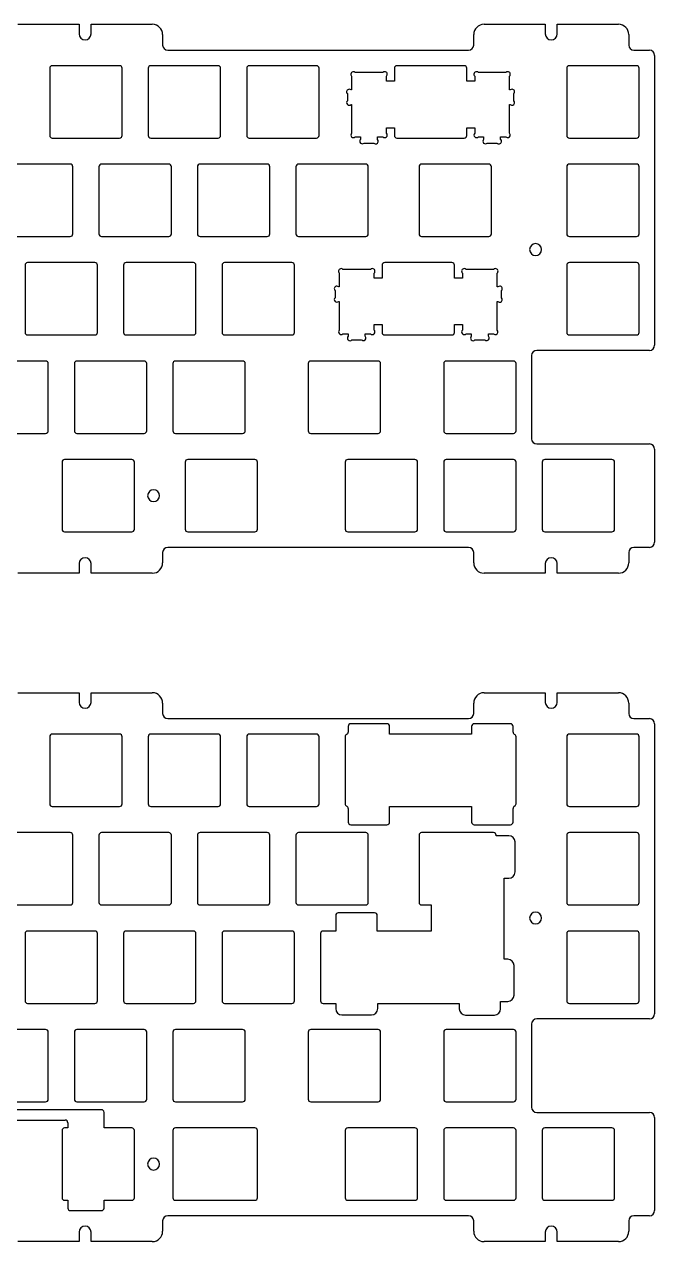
# Model space of a CAD drawing. Header units: millimetres. Extents: x 169 to 652, y 415 to 650.
# Drawn here: x 529.7 to 651.6, y 414.8 to 650.3 of the extents above; entities that cross this region are included whole.
import ezdxf

# ---------------------------------------------------------------- set-up
doc = ezdxf.new("R2010")
doc.units = ezdxf.units.MM

msp = doc.modelspace()

# ---------------------------------------------------------------- linework, layer by layer
at = {"color": 7, "linetype": 'Continuous', "lineweight": 25}
for p, q in [((528.45, 650.34), (540.3, 650.34)), ((540.3, 650.34), (540.3, 648.49)), ((542.6, 648.49), (542.6, 650.34)), ((542.6, 650.34), (554.45, 650.34)), ((618.62, 650.34), (630.47, 650.34)), ((630.47, 650.34), (630.47, 648.49)), ((632.77, 648.49), (632.77, 650.34)), ((632.77, 650.34), (644.62, 650.34)), ((556.45, 648.34), (556.45, 646.34)), ((616.62, 646.34), (616.62, 648.34)), ((646.62, 648.34), (646.62, 646.34)), ((557.45, 645.34), (615.62, 645.34)), ((647.62, 645.34), (650.62, 645.34)), ((651.62, 644.34), (651.62, 588.24)), ((534.61, 641.84), (534.61, 628.84)), ((548.11, 642.34), (535.11, 642.34)), ((548.61, 628.84), (548.61, 641.84)), ((553.66, 641.84), (553.66, 628.84)), ((567.16, 642.34), (554.16, 642.34)), ((567.66, 628.84), (567.66, 641.84)), ((572.71, 641.84), (572.71, 628.84)), ((586.21, 642.34), (573.21, 642.34)), ((586.71, 628.84), (586.71, 641.84)), ((599.05, 641.03), (593.71, 641.03)), ((601.28, 641.84), (601.28, 639.34)), ((614.78, 642.34), (601.78, 642.34)), ((615.28, 639.34), (615.28, 641.84)), ((622.85, 641.03), (617.51, 641.03)), ((634.62, 641.84), (634.62, 628.84)), ((648.12, 642.34), (635.12, 642.34)), ((648.62, 628.84), (648.62, 641.84)), ((593.01, 640.32), (593.01, 637.64)), ((599.76, 639.34), (599.76, 640.32)), ((601.28, 639.34), (599.76, 639.34)), ((616.81, 639.34), (615.28, 639.34)), ((616.81, 640.32), (616.81, 639.34)), ((623.56, 637.64), (623.56, 640.32)), ((592.18, 636.93), (592.18, 635.54)), ((593.01, 637.64), (592.89, 637.64)), ((623.67, 637.64), (623.56, 637.64)), ((624.38, 635.54), (624.38, 636.93)), ((592.89, 634.84), (593.01, 634.84)), ((593.01, 634.84), (593.01, 629.27)), ((623.56, 629.27), (623.56, 634.84)), ((623.56, 634.84), (623.67, 634.84)), ((599.76, 629.27), (599.76, 630.34)), ((599.76, 630.34), (601.28, 630.34)), ((601.28, 630.34), (601.28, 628.84)), ((615.28, 630.34), (616.81, 630.34)), ((615.28, 628.84), (615.28, 630.34)), ((616.81, 630.34), (616.81, 629.27)), ((535.11, 628.34), (548.11, 628.34)), ((554.16, 628.34), (567.16, 628.34)), ((573.21, 628.34), (586.21, 628.34)), ((593.71, 628.57), (594.73, 628.57)), ((594.73, 628.57), (594.73, 628.07)), ((595.44, 627.37), (597.32, 627.37)), ((598.03, 628.07), (598.03, 628.57)), ((598.03, 628.57), (599.05, 628.57)), ((601.78, 628.34), (614.78, 628.34)), ((617.51, 628.57), (618.53, 628.57)), ((618.53, 628.57), (618.53, 628.07)), ((619.24, 627.37), (621.12, 627.37)), ((621.83, 628.07), (621.83, 628.57)), ((621.83, 628.57), (622.85, 628.57)), ((635.12, 628.34), (648.12, 628.34)), ((538.58, 623.29), (525.58, 623.29)), ((539.08, 609.79), (539.08, 622.79)), ((544.13, 622.79), (544.13, 609.79)), ((557.63, 623.29), (544.63, 623.29)), ((558.13, 609.79), (558.13, 622.79)), ((563.18, 622.79), (563.18, 609.79)), ((576.68, 623.29), (563.68, 623.29)), ((577.18, 609.79), (577.18, 622.79)), ((582.23, 622.79), (582.23, 609.79)), ((595.73, 623.29), (582.73, 623.29)), ((596.23, 609.79), (596.23, 622.79)), ((606.04, 622.79), (606.04, 609.79)), ((619.54, 623.29), (606.54, 623.29)), ((620.04, 609.79), (620.04, 622.79)), ((634.62, 622.79), (634.62, 609.79)), ((648.12, 623.29), (635.12, 623.29)), ((648.62, 609.79), (648.62, 622.79)), ((525.58, 609.29), (538.58, 609.29)), ((544.63, 609.29), (557.63, 609.29)), ((563.68, 609.29), (576.68, 609.29)), ((582.73, 609.29), (595.73, 609.29)), ((606.54, 609.29), (619.54, 609.29)), ((635.12, 609.29), (648.12, 609.29)), ((529.84, 603.74), (529.84, 590.74)), ((543.34, 604.24), (530.34, 604.24)), ((543.84, 590.74), (543.84, 603.74)), ((548.89, 603.74), (548.89, 590.74)), ((562.39, 604.24), (549.39, 604.24)), ((562.89, 590.74), (562.89, 603.74)), ((567.94, 603.74), (567.94, 590.74)), ((581.44, 604.24), (568.44, 604.24)), ((581.94, 590.74), (581.94, 603.74)), ((598.9, 603.74), (598.9, 601.24)), ((612.4, 604.24), (599.4, 604.24)), ((612.9, 601.24), (612.9, 603.74)), ((634.62, 603.74), (634.62, 590.74)), ((648.12, 604.24), (635.12, 604.24)), ((648.62, 590.74), (648.62, 603.74)), ((590.62, 602.22), (590.62, 599.54)), ((596.67, 602.93), (591.33, 602.93)), ((597.37, 601.24), (597.37, 602.22)), ((598.9, 601.24), (597.37, 601.24)), ((614.42, 601.24), (612.9, 601.24)), ((614.42, 602.22), (614.42, 601.24)), ((620.47, 602.93), (615.13, 602.93)), ((621.17, 599.54), (621.17, 602.22)), ((589.8, 598.83), (589.8, 597.44)), ((590.62, 599.54), (590.51, 599.54)), ((621.29, 599.54), (621.17, 599.54)), ((622, 597.44), (622, 598.83)), ((590.51, 596.74), (590.62, 596.74)), ((590.62, 596.74), (590.62, 591.17)), ((621.17, 591.17), (621.17, 596.74)), ((621.17, 596.74), (621.29, 596.74)), ((597.37, 591.17), (597.37, 592.24)), ((597.37, 592.24), (598.9, 592.24)), ((598.9, 592.24), (598.9, 590.74)), ((612.9, 592.24), (614.42, 592.24)), ((612.9, 590.74), (612.9, 592.24)), ((614.42, 592.24), (614.42, 591.17)), ((530.34, 590.24), (543.34, 590.24)), ((549.39, 590.24), (562.39, 590.24)), ((568.44, 590.24), (581.44, 590.24)), ((591.33, 590.47), (592.35, 590.47)), ((592.35, 590.47), (592.35, 589.97)), ((593.06, 589.27), (594.94, 589.27)), ((595.65, 589.97), (595.65, 590.47)), ((595.65, 590.47), (596.67, 590.47)), ((599.4, 590.24), (612.4, 590.24)), ((615.13, 590.47), (616.15, 590.47)), ((616.15, 590.47), (616.15, 589.97)), ((616.86, 589.27), (618.74, 589.27)), ((619.45, 589.97), (619.45, 590.47)), ((619.45, 590.47), (620.47, 590.47)), ((635.12, 590.24), (648.12, 590.24)), ((650.62, 587.24), (628.81, 587.24)), ((533.82, 585.19), (520.82, 585.19)), ((534.32, 571.69), (534.32, 584.69)), ((539.37, 584.69), (539.37, 571.69)), ((552.87, 585.19), (539.87, 585.19)), ((553.37, 571.69), (553.37, 584.69)), ((558.42, 584.69), (558.42, 571.69)), ((571.92, 585.19), (558.92, 585.19)), ((572.42, 571.69), (572.42, 584.69)), ((584.61, 584.69), (584.61, 571.69)), ((598.11, 585.19), (585.11, 585.19)), ((598.61, 571.69), (598.61, 584.69)), ((610.81, 584.69), (610.81, 571.69)), ((624.31, 585.19), (611.31, 585.19)), ((624.81, 571.69), (624.81, 584.69)), ((627.81, 586.24), (627.81, 570.14)), ((520.82, 571.19), (533.82, 571.19)), ((539.87, 571.19), (552.87, 571.19)), ((558.92, 571.19), (571.92, 571.19)), ((585.11, 571.19), (598.11, 571.19)), ((611.31, 571.19), (624.31, 571.19)), ((628.81, 569.14), (650.62, 569.14)), ((651.62, 568.14), (651.62, 550.14)), ((536.99, 565.64), (536.99, 552.64)), ((550.49, 566.14), (537.49, 566.14)), ((550.99, 552.64), (550.99, 565.64)), ((560.8, 565.64), (560.8, 552.64)), ((574.3, 566.14), (561.3, 566.14)), ((574.8, 552.64), (574.8, 565.64)), ((591.76, 565.64), (591.76, 552.64)), ((605.26, 566.14), (592.26, 566.14)), ((605.76, 552.64), (605.76, 565.64)), ((610.81, 565.64), (610.81, 552.64)), ((624.31, 566.14), (611.31, 566.14)), ((624.81, 552.64), (624.81, 565.64)), ((629.86, 565.64), (629.86, 552.64)), ((643.36, 566.14), (630.36, 566.14)), ((643.86, 552.64), (643.86, 565.64)), ((537.49, 552.14), (550.49, 552.14)), ((561.3, 552.14), (574.3, 552.14)), ((592.26, 552.14), (605.26, 552.14)), ((611.31, 552.14), (624.31, 552.14)), ((630.36, 552.14), (643.36, 552.14)), ((615.62, 549.14), (557.45, 549.14)), ((650.62, 549.14), (647.62, 549.14)), ((556.45, 548.14), (556.45, 546.14)), ((616.62, 546.14), (616.62, 548.14)), ((646.62, 548.14), (646.62, 546.14)), ((540.3, 544.14), (528.45, 544.14)), ((540.3, 545.99), (540.3, 544.14)), ((542.6, 544.14), (542.6, 545.99)), ((554.45, 544.14), (542.6, 544.14)), ((630.47, 544.14), (618.62, 544.14)), ((630.47, 545.99), (630.47, 544.14)), ((632.77, 544.14), (632.77, 545.99)), ((644.62, 544.14), (632.77, 544.14))]:
    msp.add_line(p, q, dxfattribs=at)
at = {"color": 1, "linetype": 'Continuous', "lineweight": 25}
for p, q in [((528.45, 521), (540.3, 521)), ((540.3, 521), (540.3, 519.15)), ((542.6, 519.15), (542.6, 521)), ((542.6, 521), (554.45, 521)), ((618.62, 521), (630.47, 521)), ((630.47, 521), (630.47, 519.15)), ((632.77, 519.15), (632.77, 521)), ((632.77, 521), (644.62, 521)), ((556.45, 519), (556.45, 517)), ((616.62, 517), (616.62, 519)), ((646.62, 519), (646.62, 517)), ((557.45, 516), (615.62, 516)), ((647.62, 516), (650.62, 516)), ((592.34, 514.5), (592.34, 513.41)), ((599.84, 515), (592.84, 515)), ((600.34, 513), (600.34, 514.5)), ((616.22, 514.5), (616.22, 513)), ((623.72, 515), (616.72, 515)), ((624.22, 513.41), (624.22, 514.5)), ((651.62, 515), (651.62, 458.9)), ((534.61, 512.5), (534.61, 499.5)), ((548.11, 513), (535.11, 513)), ((548.61, 499.5), (548.61, 512.5)), ((553.66, 512.5), (553.66, 499.5)), ((567.16, 513), (554.16, 513)), ((567.66, 499.5), (567.66, 512.5)), ((572.71, 512.5), (572.71, 499.5)), ((586.21, 513), (573.21, 513)), ((586.71, 499.5), (586.71, 512.5)), ((591.76, 512.5), (591.76, 499.5)), ((616.22, 513), (600.34, 513)), ((624.81, 499.5), (624.81, 512.5)), ((634.62, 512.5), (634.62, 499.5)), ((648.12, 513), (635.12, 513)), ((648.62, 499.5), (648.62, 512.5)), ((535.11, 499), (548.11, 499)), ((554.16, 499), (567.16, 499)), ((573.21, 499), (586.21, 499)), ((592.34, 498.59), (592.34, 495.97)), ((600.34, 495.97), (600.34, 499)), ((600.34, 499), (616.22, 499)), ((616.22, 499), (616.22, 495.97)), ((624.22, 495.97), (624.22, 498.59)), ((635.12, 499), (648.12, 499)), ((592.84, 495.47), (599.84, 495.47)), ((616.72, 495.47), (623.72, 495.47)), ((538.58, 493.95), (525.58, 493.95)), ((539.08, 480.45), (539.08, 493.45)), ((544.13, 493.45), (544.13, 480.45)), ((557.63, 493.95), (544.63, 493.95)), ((558.13, 480.45), (558.13, 493.45)), ((563.18, 493.45), (563.18, 480.45)), ((576.68, 493.95), (563.68, 493.95)), ((577.18, 480.45), (577.18, 493.45)), ((582.23, 493.45), (582.23, 480.45)), ((595.73, 493.95), (582.73, 493.95)), ((596.23, 480.45), (596.23, 493.45)), ((606.04, 493.45), (606.04, 480.45)), ((620.47, 493.95), (606.54, 493.95)), ((620.97, 493.35), (620.97, 493.45)), ((623.41, 493.35), (620.97, 493.35)), ((634.62, 493.45), (634.62, 480.45)), ((648.12, 493.95), (635.12, 493.95)), ((648.62, 480.45), (648.62, 493.45)), ((624.61, 486.33), (624.61, 492.15)), ((622.5, 469.44), (622.5, 485.13)), ((622.5, 485.13), (623.41, 485.13)), ((525.58, 479.95), (538.58, 479.95)), ((544.63, 479.95), (557.63, 479.95)), ((563.68, 479.95), (576.68, 479.95)), ((582.73, 479.95), (595.73, 479.95)), ((597.46, 478.42), (590.43, 478.42)), ((606.54, 479.95), (608.37, 479.95)), ((608.37, 479.95), (608.37, 474.9)), ((635.12, 479.95), (648.12, 479.95)), ((589.93, 477.92), (589.93, 474.9)), ((597.96, 474.9), (597.96, 477.92)), ((529.84, 474.4), (529.84, 461.4)), ((543.34, 474.9), (530.34, 474.9)), ((543.84, 461.4), (543.84, 474.4)), ((548.89, 474.4), (548.89, 461.4)), ((562.39, 474.9), (549.39, 474.9)), ((562.89, 461.4), (562.89, 474.4)), ((567.94, 474.4), (567.94, 461.4)), ((581.44, 474.9), (568.44, 474.9)), ((581.94, 461.4), (581.94, 474.4)), ((586.99, 474.4), (586.99, 461.4)), ((589.93, 474.9), (587.49, 474.9)), ((608.37, 474.9), (597.96, 474.9)), ((634.62, 474.4), (634.62, 461.4)), ((648.12, 474.9), (635.12, 474.9)), ((648.62, 461.4), (648.62, 474.4)), ((623.22, 469.44), (622.5, 469.44)), ((624.42, 462.48), (624.42, 468.24)), ((530.34, 460.9), (543.34, 460.9)), ((549.39, 460.9), (562.39, 460.9)), ((568.44, 460.9), (581.44, 460.9)), ((587.49, 460.9), (589.93, 460.9)), ((589.93, 460.9), (589.93, 459.88)), ((598.05, 459.88), (598.05, 460.9)), ((598.05, 460.9), (613.83, 460.9)), ((613.83, 460.9), (613.83, 459.85)), ((621.83, 459.85), (621.83, 461.28)), ((621.83, 461.28), (623.22, 461.28)), ((635.12, 460.9), (648.12, 460.9)), ((591.13, 458.68), (596.85, 458.68)), ((615.03, 458.65), (620.63, 458.65)), ((650.62, 457.9), (628.81, 457.9)), ((533.82, 455.85), (520.82, 455.85)), ((534.32, 442.35), (534.32, 455.35)), ((539.37, 455.35), (539.37, 442.35)), ((552.87, 455.85), (539.87, 455.85)), ((553.37, 442.35), (553.37, 455.35)), ((558.42, 455.35), (558.42, 442.35)), ((571.92, 455.85), (558.92, 455.85)), ((572.42, 442.35), (572.42, 455.35)), ((584.61, 455.35), (584.61, 442.35)), ((598.11, 455.85), (585.11, 455.85)), ((598.61, 442.35), (598.61, 455.35)), ((610.81, 455.35), (610.81, 442.35)), ((624.31, 455.85), (611.31, 455.85)), ((624.81, 442.35), (624.81, 455.35)), ((627.81, 456.9), (627.81, 440.8)), ((520.82, 441.85), (533.82, 441.85)), ((539.87, 441.85), (552.87, 441.85)), ((558.92, 441.85), (571.92, 441.85)), ((585.11, 441.85), (598.11, 441.85)), ((611.31, 441.85), (624.31, 441.85)), ((544.61, 440.32), (419.05, 440.32)), ((527.05, 438.32), (537.61, 438.32)), ((545.11, 436.8), (545.11, 439.82)), ((628.81, 439.8), (650.62, 439.8)), ((651.62, 438.8), (651.62, 420.8)), ((536.99, 436.3), (536.99, 423.3)), ((538.11, 436.8), (537.49, 436.8)), ((538.11, 437.82), (538.11, 436.8)), ((550.49, 436.8), (545.11, 436.8)), ((550.99, 423.3), (550.99, 436.3)), ((558.42, 436.3), (558.42, 423.3)), ((574.3, 436.8), (558.92, 436.8)), ((574.8, 423.3), (574.8, 436.3)), ((591.76, 436.3), (591.76, 423.3)), ((605.26, 436.8), (592.26, 436.8)), ((605.76, 423.3), (605.76, 436.3)), ((610.81, 436.3), (610.81, 423.3)), ((624.31, 436.8), (611.31, 436.8)), ((624.81, 423.3), (624.81, 436.3)), ((629.86, 436.3), (629.86, 423.3)), ((643.36, 436.8), (630.36, 436.8)), ((643.86, 423.3), (643.86, 436.3)), ((537.49, 422.8), (538.11, 422.8)), ((538.11, 422.8), (538.11, 421.3)), ((545.11, 421.3), (545.11, 422.8)), ((545.11, 422.8), (550.49, 422.8)), ((558.92, 422.8), (574.3, 422.8)), ((592.26, 422.8), (605.26, 422.8)), ((611.31, 422.8), (624.31, 422.8)), ((630.36, 422.8), (643.36, 422.8)), ((538.61, 420.8), (544.61, 420.8)), ((615.62, 419.8), (557.45, 419.8)), ((650.62, 419.8), (647.62, 419.8)), ((556.45, 418.8), (556.45, 416.8)), ((616.62, 416.8), (616.62, 418.8)), ((646.62, 418.8), (646.62, 416.8)), ((540.3, 414.8), (528.45, 414.8)), ((540.3, 416.65), (540.3, 414.8)), ((542.6, 414.8), (542.6, 416.65)), ((554.45, 414.8), (542.6, 414.8)), ((630.47, 414.8), (618.62, 414.8)), ((630.47, 416.65), (630.47, 414.8)), ((632.77, 414.8), (632.77, 416.65)), ((644.62, 414.8), (632.77, 414.8))]:
    msp.add_line(p, q, dxfattribs=at)
at = {"color": 7, "linetype": 'Continuous', "lineweight": 25}
for centre, radius, start, end in [((554.45, 648.34), 2, 0, 90), ((618.62, 648.34), 2, 90, 180), ((644.62, 648.34), 2, 0, 90), ((541.45, 648.49), 1.15, 180, 0), ((631.62, 648.49), 1.15, 180, 0), ((557.45, 646.34), 1, 180, 270), ((615.62, 646.34), 1, 270, 0), ((647.62, 646.34), 1, 180, 270), ((650.62, 644.34), 1, 0, 90), ((535.11, 641.84), 0.5, 90, 180), ((548.11, 641.84), 0.5, 0, 90), ((554.16, 641.84), 0.5, 90, 180), ((567.16, 641.84), 0.5, 0, 90), ((573.21, 641.84), 0.5, 90, 180), ((586.21, 641.84), 0.5, 0, 90), ((593.36, 640.67), 0.5, 90, 225), ((593.36, 640.67), 0.5, 45, 90), ((599.4, 640.67), 0.5, 90, 135), ((599.4, 640.67), 0.5, 315, 90), ((601.78, 641.84), 0.5, 90, 180), ((614.78, 641.84), 0.5, 0, 90), ((617.16, 640.67), 0.5, 90, 225), ((617.16, 640.67), 0.5, 45, 90), ((623.2, 640.67), 0.5, 90, 135), ((623.2, 640.67), 0.5, 314.9838, 90), ((635.12, 641.84), 0.5, 90, 180), ((648.12, 641.84), 0.5, 0, 90), ((592.53, 637.28), 0.5, 90, 225), ((592.53, 637.28), 0.5, 45, 90), ((624.03, 637.28), 0.5, 90, 135), ((624.03, 637.28), 0.5, 314.9887, 90), ((592.53, 635.19), 0.5, 135, 315), ((624.03, 635.19), 0.5, 225, 45.0113), ((593.36, 628.92), 0.5, 135, 315), ((599.4, 628.92), 0.5, 225, 45), ((617.16, 628.92), 0.5, 135, 315), ((623.2, 628.92), 0.5, 225, 45.0162), ((535.11, 628.84), 0.5, 180, 270), ((548.11, 628.84), 0.5, 270, 0), ((554.16, 628.84), 0.5, 180, 270), ((567.16, 628.84), 0.5, 270, 0), ((573.21, 628.84), 0.5, 180, 270), ((586.21, 628.84), 0.5, 270, 0), ((595.08, 627.72), 0.5, 135, 315), ((597.68, 627.72), 0.5, 225, 45.0162), ((601.78, 628.84), 0.5, 180, 270), ((614.78, 628.84), 0.5, 270, 0), ((618.88, 627.72), 0.5, 135, 315), ((621.48, 627.72), 0.5, 225, 45.0162), ((635.12, 628.84), 0.5, 180, 270), ((648.12, 628.84), 0.5, 270, 0), ((538.58, 622.79), 0.5, 0, 90), ((544.63, 622.79), 0.5, 90, 180), ((557.63, 622.79), 0.5, 360, 90), ((563.68, 622.79), 0.5, 90, 180), ((576.68, 622.79), 0.5, 0, 90), ((582.73, 622.79), 0.5, 90, 180), ((595.73, 622.79), 0.5, 360, 90), ((606.54, 622.79), 0.5, 90, 180), ((619.54, 622.79), 0.5, 360, 90), ((635.12, 622.79), 0.5, 90, 180), ((648.12, 622.79), 0.5, 360, 90), ((538.58, 609.79), 0.5, 270, 360), ((544.63, 609.79), 0.5, 180, 270), ((557.63, 609.79), 0.5, 270, 0), ((563.68, 609.79), 0.5, 180, 270), ((576.68, 609.79), 0.5, 270, 360), ((582.73, 609.79), 0.5, 180, 270), ((595.73, 609.79), 0.5, 270, 0), ((606.54, 609.79), 0.5, 180, 270), ((619.54, 609.79), 0.5, 270, 0), ((628.59, 606.76), 1.15, 90, 270), ((628.59, 606.76), 1.15, 270, 90), ((635.12, 609.79), 0.5, 180, 270), ((648.12, 609.79), 0.5, 270, 0), ((530.34, 603.74), 0.5, 90, 180), ((543.34, 603.74), 0.5, 360, 90), ((549.39, 603.74), 0.5, 90, 180), ((562.39, 603.74), 0.5, 0, 90), ((568.44, 603.74), 0.5, 90, 180), ((581.44, 603.74), 0.5, 360, 90), ((590.98, 602.57), 0.5, 90, 225), ((590.98, 602.57), 0.5, 45, 90), ((597.02, 602.57), 0.5, 90, 135), ((597.02, 602.57), 0.5, 315, 90), ((599.4, 603.74), 0.5, 90, 180), ((612.4, 603.74), 0.5, 360, 90), ((614.78, 602.57), 0.5, 90, 225), ((614.78, 602.57), 0.5, 45, 90), ((620.82, 602.57), 0.5, 90, 135), ((620.82, 602.57), 0.5, 314.9838, 90), ((635.12, 603.74), 0.5, 90, 180), ((648.12, 603.74), 0.5, 360, 90), ((590.15, 599.18), 0.5, 90, 225), ((590.15, 599.18), 0.5, 45, 90), ((621.65, 599.18), 0.5, 90, 135), ((621.65, 599.18), 0.5, 314.9887, 90), ((590.15, 597.09), 0.5, 135, 315), ((621.65, 597.09), 0.5, 225, 45.0113), ((530.34, 590.74), 0.5, 180, 270), ((543.34, 590.74), 0.5, 270, 0), ((549.39, 590.74), 0.5, 180, 270), ((562.39, 590.74), 0.5, 270, 0), ((568.44, 590.74), 0.5, 180, 270), ((581.44, 590.74), 0.5, 270, 0), ((590.98, 590.82), 0.5, 135, 315), ((592.7, 589.62), 0.5, 135, 315), ((595.3, 589.62), 0.5, 225, 45.0162), ((597.02, 590.82), 0.5, 225, 45), ((599.4, 590.74), 0.5, 180, 270), ((612.4, 590.74), 0.5, 270, 0), ((614.78, 590.82), 0.5, 135, 315), ((616.5, 589.62), 0.5, 135, 315), ((619.1, 589.62), 0.5, 225, 45.0162), ((620.82, 590.82), 0.5, 225, 45.0162), ((635.12, 590.74), 0.5, 180, 270), ((648.12, 590.74), 0.5, 270, 0), ((628.81, 586.24), 1, 90, 180), ((650.62, 588.24), 1, 270, 0), ((533.82, 584.69), 0.5, 0, 90), ((539.87, 584.69), 0.5, 90, 180), ((552.87, 584.69), 0.5, 0, 90), ((558.92, 584.69), 0.5, 90, 180), ((571.92, 584.69), 0.5, 0, 90), ((585.11, 584.69), 0.5, 90, 180), ((598.11, 584.69), 0.5, 0, 90), ((611.31, 584.69), 0.5, 90, 180), ((624.31, 584.69), 0.5, 0, 90), ((533.82, 571.69), 0.5, 270, 0), ((539.87, 571.69), 0.5, 180, 270), ((552.87, 571.69), 0.5, 270, 0), ((558.92, 571.69), 0.5, 180, 270), ((571.92, 571.69), 0.5, 270, 0), ((585.11, 571.69), 0.5, 180, 270), ((598.11, 571.69), 0.5, 270, 0), ((611.31, 571.69), 0.5, 180, 270), ((624.31, 571.69), 0.5, 270, 0), ((628.81, 570.14), 1, 180, 270), ((650.62, 568.14), 1, 0, 90), ((537.49, 565.64), 0.5, 90, 180), ((550.49, 565.64), 0.5, 0, 90), ((561.3, 565.64), 0.5, 90, 180), ((574.3, 565.64), 0.5, 0, 90), ((592.26, 565.64), 0.5, 90, 180), ((605.26, 565.64), 0.5, 0, 90), ((611.31, 565.64), 0.5, 90, 180), ((624.31, 565.64), 0.5, 0, 90), ((630.36, 565.64), 0.5, 90, 180), ((643.36, 565.64), 0.5, 0, 90), ((554.7, 559.14), 1.15, 90, 270), ((554.7, 559.14), 1.15, 270, 90), ((537.49, 552.64), 0.5, 180, 270), ((550.49, 552.64), 0.5, 270, 0), ((561.3, 552.64), 0.5, 180, 270), ((574.3, 552.64), 0.5, 270, 0), ((592.26, 552.64), 0.5, 180, 270), ((605.26, 552.64), 0.5, 270, 0), ((611.31, 552.64), 0.5, 180, 270), ((624.31, 552.64), 0.5, 270, 0), ((630.36, 552.64), 0.5, 180, 270), ((643.36, 552.64), 0.5, 270, 0), ((557.45, 548.14), 1, 90, 180), ((615.62, 548.14), 1, 0, 90), ((647.62, 548.14), 1, 90, 180), ((650.62, 550.14), 1, 270, 0), ((541.45, 545.99), 1.15, 90, 180), ((541.45, 545.99), 1.15, 0, 90), ((631.62, 545.99), 1.15, 90, 180), ((631.62, 545.99), 1.15, 0, 90), ((554.45, 546.14), 2, 270, 0), ((618.62, 546.14), 2, 180, 270), ((644.62, 546.14), 2, 270, 0)]:
    msp.add_arc(centre, radius, start, end, dxfattribs=at)
at = {"color": 1, "linetype": 'Continuous', "lineweight": 25}
for centre, radius, start, end in [((554.45, 519), 2, 0, 90), ((618.62, 519), 2, 90, 180), ((644.62, 519), 2, 0, 90), ((541.45, 519.15), 1.15, 180, 0), ((631.62, 519.15), 1.15, 180, 0), ((557.45, 517), 1, 180, 270), ((615.62, 517), 1, 270, 0), ((647.62, 517), 1, 180, 270), ((650.62, 515), 1, 0, 90), ((592.84, 514.5), 0.5, 90, 180), ((599.84, 514.5), 0.5, 0, 90), ((616.72, 514.5), 0.5, 90, 180), ((623.72, 514.5), 0.5, 0, 90), ((535.11, 512.5), 0.5, 90, 180), ((548.11, 512.5), 0.5, 0, 90), ((554.16, 512.5), 0.5, 90, 180), ((567.16, 512.5), 0.5, 0, 90), ((573.21, 512.5), 0.5, 90, 180), ((586.21, 512.5), 0.5, 0, 90), ((592.26, 512.5), 0.5, 114.3934, 180), ((591.84, 513.41), 0.5, 294.3934, 360), ((624.72, 513.41), 0.5, 180, 245.6066), ((624.31, 512.5), 0.5, 0, 65.6066), ((635.12, 512.5), 0.5, 90, 180), ((648.12, 512.5), 0.5, 0, 90), ((535.11, 499.5), 0.5, 180, 270), ((548.11, 499.5), 0.5, 270, 0), ((554.16, 499.5), 0.5, 180, 270), ((567.16, 499.5), 0.5, 270, 0), ((573.21, 499.5), 0.5, 180, 270), ((586.21, 499.5), 0.5, 270, 0), ((592.26, 499.5), 0.5, 180, 245.6066), ((624.31, 499.5), 0.5, 294.3934, 0), ((635.12, 499.5), 0.5, 180, 270), ((648.12, 499.5), 0.5, 270, 0), ((591.84, 498.59), 0.5, 0, 65.6066), ((624.72, 498.59), 0.5, 114.3934, 180), ((592.84, 495.97), 0.5, 180, 270), ((599.84, 495.97), 0.5, 270, 0), ((616.72, 495.97), 0.5, 180, 270), ((623.72, 495.97), 0.5, 270, 0), ((538.58, 493.45), 0.5, 0, 90), ((544.63, 493.45), 0.5, 90, 180), ((557.63, 493.45), 0.5, 0, 90), ((563.68, 493.45), 0.5, 90, 180), ((576.68, 493.45), 0.5, 0, 90), ((582.73, 493.45), 0.5, 90, 180), ((595.73, 493.45), 0.5, 0, 90), ((606.54, 493.45), 0.5, 90, 180), ((620.47, 493.45), 0.5, 0, 90), ((623.41, 492.15), 1.2, 360, 90), ((635.12, 493.45), 0.5, 90, 180), ((648.12, 493.45), 0.5, 0, 90), ((623.41, 486.33), 1.2, 270, 360), ((538.58, 480.45), 0.5, 270, 0), ((544.63, 480.45), 0.5, 180, 270), ((557.63, 480.45), 0.5, 270, 0), ((563.68, 480.45), 0.5, 180, 270), ((576.68, 480.45), 0.5, 270, 0), ((582.73, 480.45), 0.5, 180, 270), ((590.43, 477.92), 0.5, 90, 180), ((595.73, 480.45), 0.5, 270, 0), ((597.46, 477.92), 0.5, 0, 90), ((606.54, 480.45), 0.5, 180, 270), ((628.59, 477.42), 1.15, 0, 180), ((635.12, 480.45), 0.5, 180, 270), ((648.12, 480.45), 0.5, 270, 0), ((628.59, 477.42), 1.15, 180, 0), ((530.34, 474.4), 0.5, 90, 180), ((543.34, 474.4), 0.5, 0, 90), ((549.39, 474.4), 0.5, 90, 180), ((562.39, 474.4), 0.5, 0, 90), ((568.44, 474.4), 0.5, 90, 180), ((581.44, 474.4), 0.5, 0, 90), ((587.49, 474.4), 0.5, 90, 180), ((635.12, 474.4), 0.5, 90, 180), ((648.12, 474.4), 0.5, 0, 90), ((623.22, 468.24), 1.2, 360, 90), ((623.22, 462.48), 1.2, 270, 0), ((530.34, 461.4), 0.5, 180, 270), ((543.34, 461.4), 0.5, 270, 0), ((549.39, 461.4), 0.5, 180, 270), ((562.39, 461.4), 0.5, 270, 0), ((568.44, 461.4), 0.5, 180, 270), ((581.44, 461.4), 0.5, 270, 0), ((587.49, 461.4), 0.5, 180, 270), ((591.13, 459.88), 1.2, 180, 270), ((596.85, 459.88), 1.2, 270, 0), ((615.03, 459.85), 1.2, 180, 270), ((620.63, 459.85), 1.2, 270, 0), ((635.12, 461.4), 0.5, 180, 270), ((648.12, 461.4), 0.5, 270, 0), ((628.81, 456.9), 1, 90, 180), ((650.62, 458.9), 1, 270, 360), ((533.82, 455.35), 0.5, 0, 90), ((539.87, 455.35), 0.5, 90, 180), ((552.87, 455.35), 0.5, 0, 90), ((558.92, 455.35), 0.5, 90, 180), ((571.92, 455.35), 0.5, 0, 90), ((585.11, 455.35), 0.5, 90, 180), ((598.11, 455.35), 0.5, 360, 90), ((611.31, 455.35), 0.5, 90, 180), ((624.31, 455.35), 0.5, 360, 90), ((533.82, 442.35), 0.5, 270, 0), ((539.87, 442.35), 0.5, 180, 270), ((552.87, 442.35), 0.5, 270, 0), ((558.92, 442.35), 0.5, 180, 270), ((571.92, 442.35), 0.5, 270, 0), ((585.11, 442.35), 0.5, 180, 270), ((598.11, 442.35), 0.5, 270, 0), ((611.31, 442.35), 0.5, 180, 270), ((624.31, 442.35), 0.5, 270, 0), ((628.81, 440.8), 1, 180, 270), ((537.61, 437.82), 0.5, 0, 90), ((544.61, 439.82), 0.5, 0, 90), ((650.62, 438.8), 1, 0, 90), ((537.49, 436.3), 0.5, 90, 180), ((550.49, 436.3), 0.5, 0, 90), ((558.92, 436.3), 0.5, 90, 180), ((574.3, 436.3), 0.5, 360, 90), ((592.26, 436.3), 0.5, 90, 180), ((605.26, 436.3), 0.5, 0, 90), ((611.31, 436.3), 0.5, 90, 180), ((624.31, 436.3), 0.5, 360, 90), ((630.36, 436.3), 0.5, 90, 180), ((643.36, 436.3), 0.5, 0, 90), ((554.7, 429.8), 1.15, 0, 180), ((554.7, 429.8), 1.15, 180, 0), ((537.49, 423.3), 0.5, 180, 270), ((550.49, 423.3), 0.5, 270, 0), ((558.92, 423.3), 0.5, 180, 270), ((574.3, 423.3), 0.5, 270, 0), ((592.26, 423.3), 0.5, 180, 270), ((605.26, 423.3), 0.5, 270, 0), ((611.31, 423.3), 0.5, 180, 270), ((624.31, 423.3), 0.5, 270, 0), ((630.36, 423.3), 0.5, 180, 270), ((643.36, 423.3), 0.5, 270, 0), ((538.61, 421.3), 0.5, 180, 270), ((544.61, 421.3), 0.5, 270, 360), ((557.45, 418.8), 1, 90, 180), ((615.62, 418.8), 1, 0, 90), ((647.62, 418.8), 1, 90, 180), ((650.62, 420.8), 1, 270, 0), ((541.45, 416.65), 1.15, 0, 180), ((631.62, 416.65), 1.15, 0, 180), ((554.45, 416.8), 2, 270, 0), ((618.62, 416.8), 2, 180, 270), ((644.62, 416.8), 2, 270, 0)]:
    msp.add_arc(centre, radius, start, end, dxfattribs=at)

doc.saveas('drawing.dxf')
